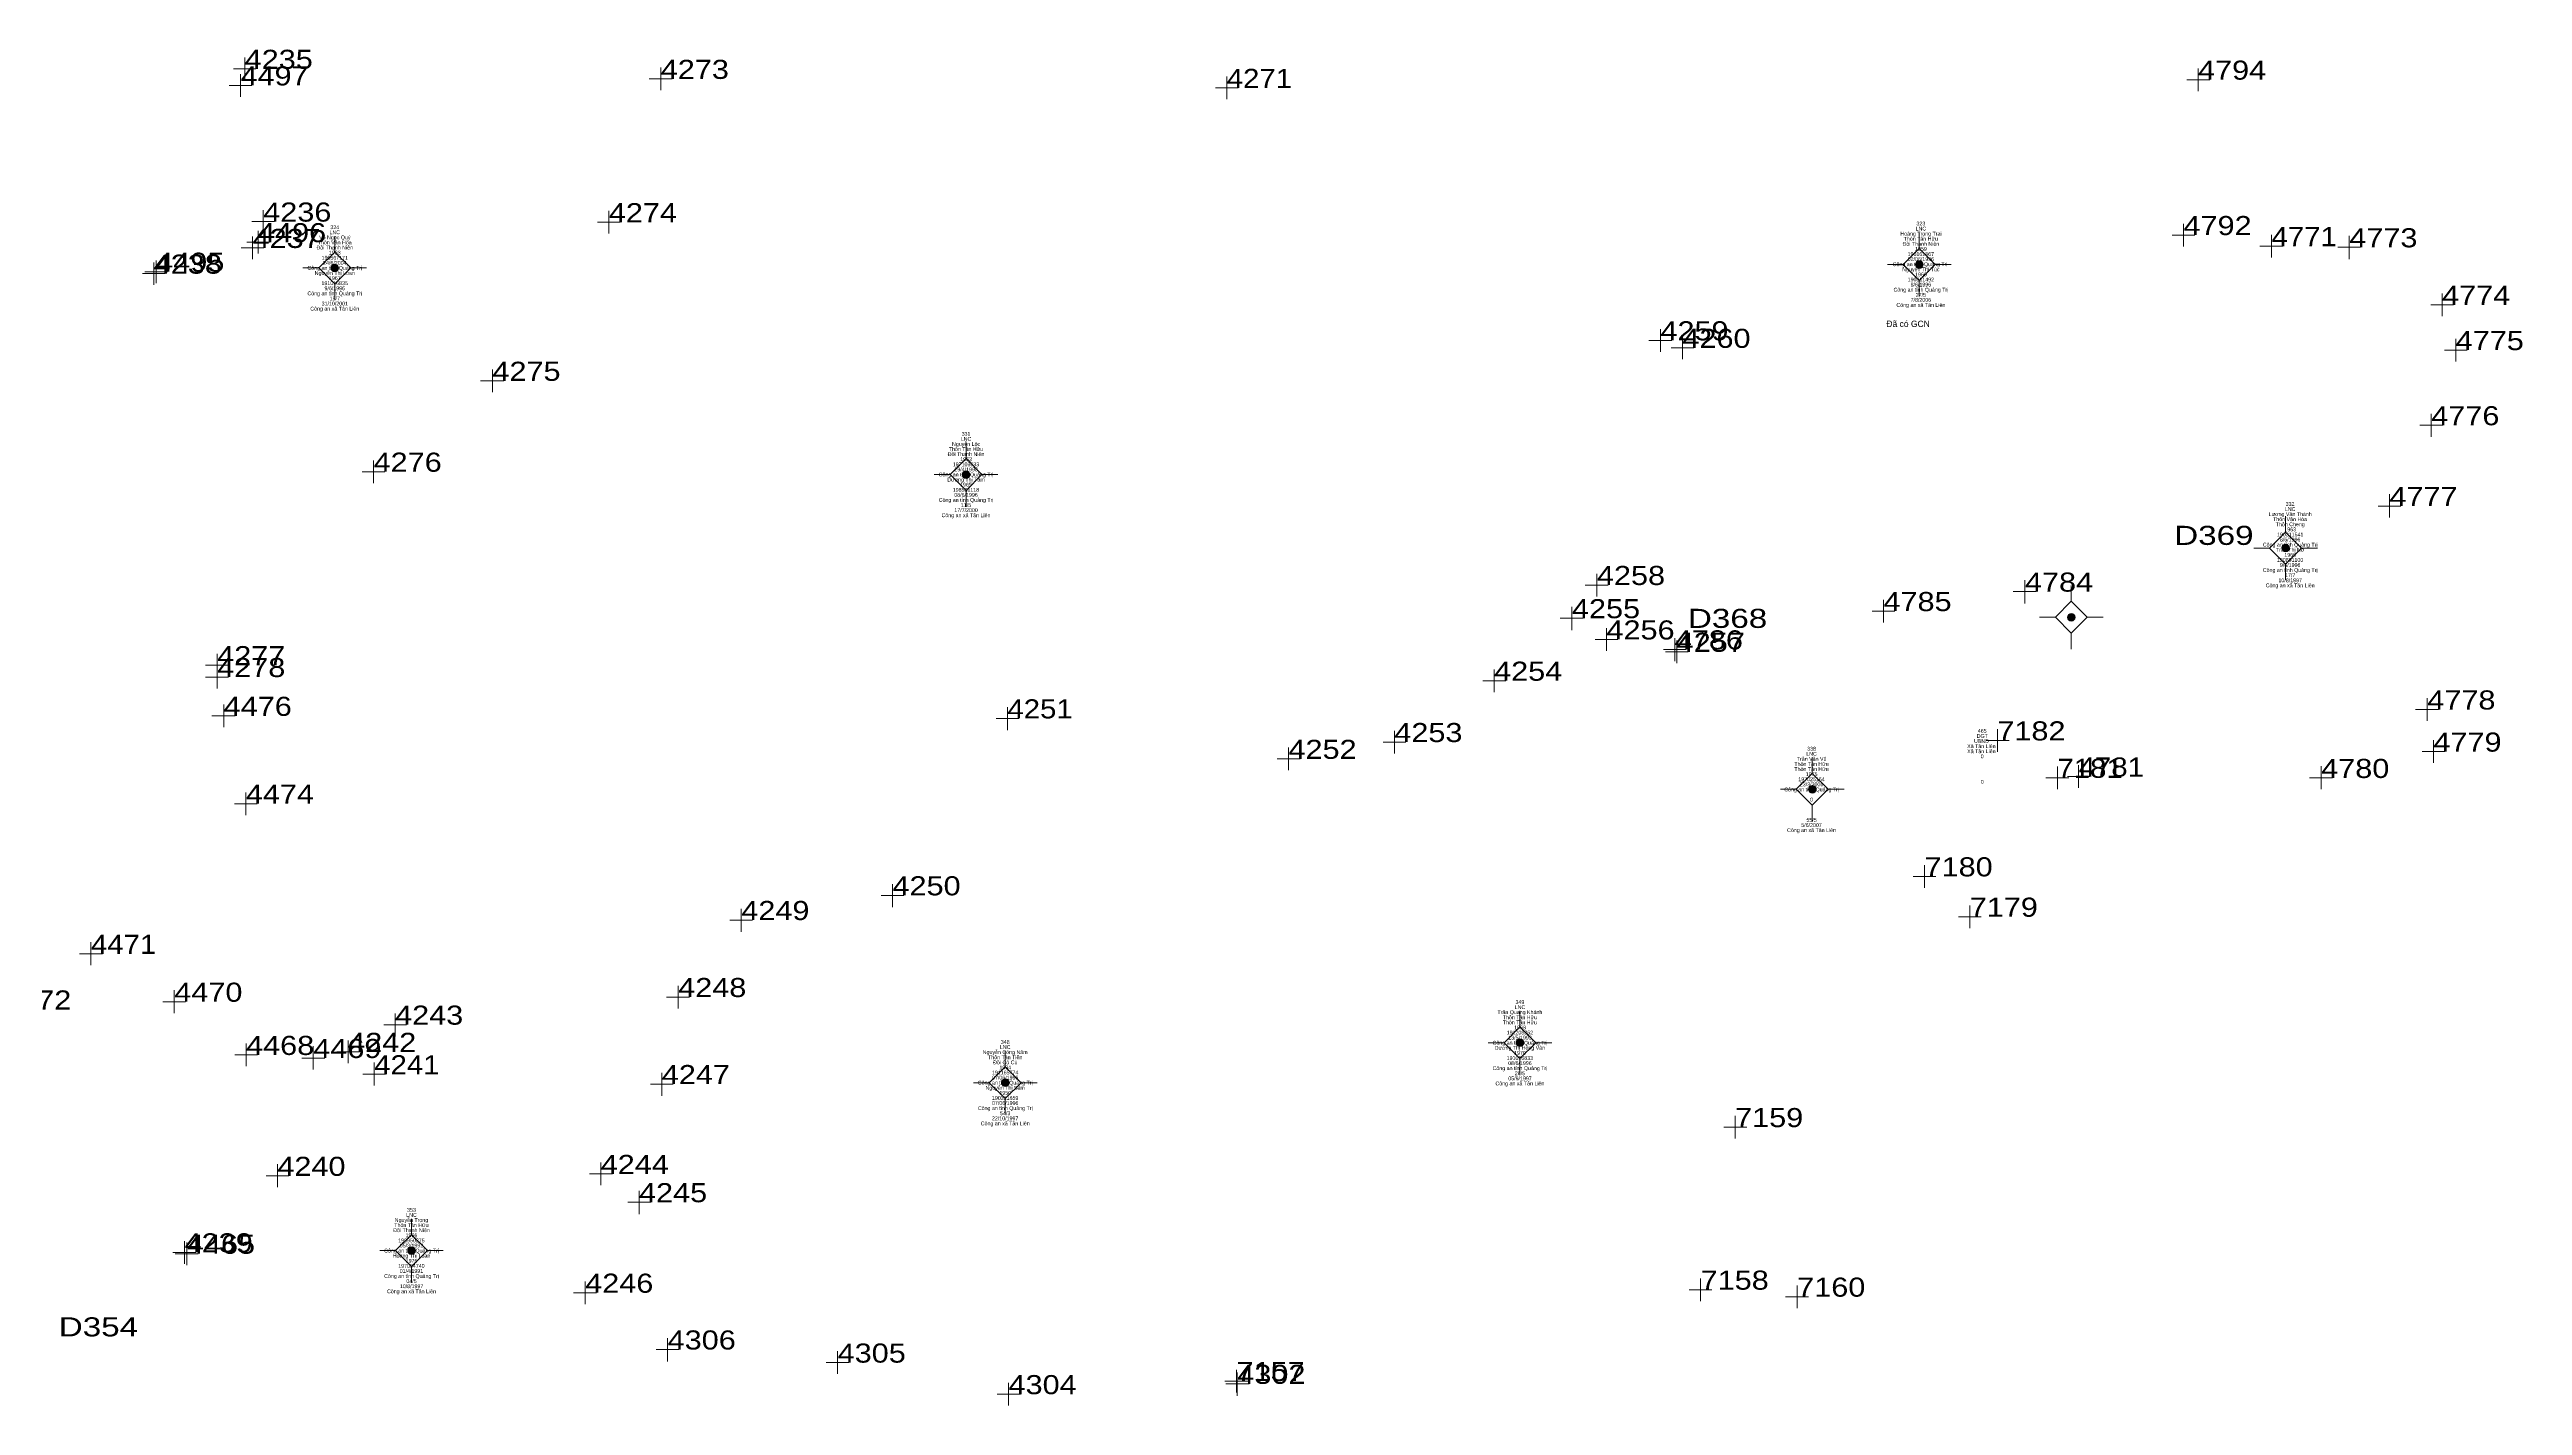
# Model space of a CAD drawing. Header units: metres. Extents: x 548949 to 550221, y 1836732 to 1838051.
# Drawn here: x 549410.8 to 549605.2, y 1837287 to 1837393.5 of the extents above; entities that cross this region are included whole.
import ezdxf
from ezdxf.enums import TextEntityAlignment as Align

# ---------------------------------------------------------------- set-up
doc = ezdxf.new("R2010")
doc.units = ezdxf.units.M
doc.header["$LTSCALE"] = 0.12
doc.layers.add('11', color=7, linetype='Continuous', lineweight=13)
doc.layers.add('4', color=7, linetype='Continuous', lineweight=13)
for name, color, linetype in [('15', 7, 'Continuous'), ('16', 7, 'Continuous'), ('5', 7, 'Continuous')]:
    doc.layers.add(name, color=color, linetype=linetype)

msp = doc.modelspace()

# ---------------------------------------------------------------- hatches: boundary and pattern name
at = {"layer": '11'}
for points in [[(549433.5195, 1837376.36, 1), (549432.9195, 1837376.36, 1)], [(549558.0395, 1837376.63, 1), (549557.4395, 1837376.63, 1)], [(549483.1295, 1837360.13, 1), (549482.5295, 1837360.13, 1)], [(549586.8295, 1837354.35, 1), (549586.2295, 1837354.35, 1)], [(549569.9895, 1837348.92, 1), (549569.3895, 1837348.92, 1)], [(549549.6295, 1837335.4, 1), (549549.0295, 1837335.4, 1)], [(549526.6595, 1837315.49, 1), (549526.0595, 1837315.49, 1)], [(549486.2095, 1837312.35, 1), (549485.6095, 1837312.35, 1)], [(549439.5495, 1837299.16, 1), (549438.9495, 1837299.16, 1)]]:
    msp.add_hatch(color=256, dxfattribs=at).paths.add_polyline_path(points)

# ---------------------------------------------------------------- linework, layer by layer
for p, q in [((549433.22, 1837378.86), (549433.22, 1837377.61)), ((549557.74, 1837379.13), (549557.74, 1837377.88)), ((549431.97, 1837376.36), (549430.72, 1837376.36)), ((549435.72, 1837376.36), (549434.47, 1837376.36)), ((549556.49, 1837376.63), (549555.24, 1837376.63)), ((549560.24, 1837376.63), (549558.99, 1837376.63)), ((549433.22, 1837375.11), (549433.22, 1837373.86)), ((549557.74, 1837375.38), (549557.74, 1837374.13)), ((549482.83, 1837362.63), (549482.83, 1837361.38)), ((549481.58, 1837360.13), (549480.33, 1837360.13)), ((549482.83, 1837358.88), (549482.83, 1837357.63)), ((549485.33, 1837360.13), (549484.08, 1837360.13)), ((549586.53, 1837356.85), (549586.53, 1837355.6)), ((549585.28, 1837354.35), (549584.03, 1837354.35)), ((549586.53, 1837353.1), (549586.53, 1837351.85)), ((549589.03, 1837354.35), (549587.78, 1837354.35)), ((549569.69, 1837351.42), (549569.69, 1837350.17)), ((549568.44, 1837348.92), (549567.19, 1837348.92)), ((549569.69, 1837347.67), (549569.69, 1837346.42)), ((549572.19, 1837348.92), (549570.94, 1837348.92)), ((549549.33, 1837337.9), (549549.33, 1837336.65)), ((549548.08, 1837335.4), (549546.83, 1837335.4)), ((549551.83, 1837335.4), (549550.58, 1837335.4)), ((549549.33, 1837334.15), (549549.33, 1837332.9)), ((549526.36, 1837317.99), (549526.36, 1837316.74)), ((549485.91, 1837314.85), (549485.91, 1837313.6)), ((549525.11, 1837315.49), (549523.86, 1837315.49)), ((549526.36, 1837314.24), (549526.36, 1837312.99)), ((549528.86, 1837315.49), (549527.61, 1837315.49)), ((549484.66, 1837312.35), (549483.41, 1837312.35)), ((549488.41, 1837312.35), (549487.16, 1837312.35)), ((549485.91, 1837311.1), (549485.91, 1837309.85)), ((549439.25, 1837301.66), (549439.25, 1837300.41)), ((549438, 1837299.16), (549436.75, 1837299.16)), ((549441.75, 1837299.16), (549440.5, 1837299.16)), ((549439.25, 1837297.91), (549439.25, 1837296.66))]:
    msp.add_line(p, q, dxfattribs=at)
for points in [[(549433.22, 1837377.61), (549431.97, 1837376.36), (549433.22, 1837375.11), (549434.47, 1837376.36)], [(549557.74, 1837377.88), (549556.49, 1837376.63), (549557.74, 1837375.38), (549558.99, 1837376.63)], [(549482.83, 1837361.38), (549481.58, 1837360.13), (549482.83, 1837358.88), (549484.08, 1837360.13)], [(549586.53, 1837355.6), (549585.28, 1837354.35), (549586.53, 1837353.1), (549587.78, 1837354.35)], [(549569.69, 1837350.17), (549568.44, 1837348.92), (549569.69, 1837347.67), (549570.94, 1837348.92)], [(549549.33, 1837336.65), (549548.08, 1837335.4), (549549.33, 1837334.15), (549550.58, 1837335.4)], [(549526.36, 1837316.74), (549525.11, 1837315.49), (549526.36, 1837314.24), (549527.61, 1837315.49)], [(549485.91, 1837313.6), (549484.66, 1837312.35), (549485.91, 1837311.1), (549487.16, 1837312.35)], [(549439.25, 1837300.41), (549438, 1837299.16), (549439.25, 1837297.91), (549440.5, 1837299.16)]]:
    msp.add_lwpolyline(points, close=True, dxfattribs=at)
for centre in [(549433.2195, 1837376.36), (549557.7395, 1837376.63), (549482.8295, 1837360.13), (549586.5295, 1837354.35), (549569.6895, 1837348.92), (549549.3295, 1837335.4), (549526.3595, 1837315.49), (549485.9095, 1837312.35), (549439.2495, 1837299.16)]:
    msp.add_circle(centre, 0.3, dxfattribs=at)
at = {"layer": '4'}
for p, q in [((549427.03, 1837392), (549425.25, 1837392)), ((549426.14, 1837391.08), (549426.14, 1837392.89)), ((549458.84, 1837390.32), (549458.84, 1837392.1)), ((549579.65, 1837390.26), (549579.65, 1837392.04)), ((549426.7, 1837390.7), (549424.92, 1837390.7)), ((549425.81, 1837389.81), (549425.81, 1837391.59)), ((549459.73, 1837391.21), (549457.92, 1837391.21)), ((549504.21, 1837390.5), (549502.43, 1837390.5)), ((549503.32, 1837389.61), (549503.32, 1837391.39)), ((549580.58, 1837391.15), (549578.76, 1837391.15)), ((549427.6, 1837379.08), (549427.6, 1837380.89)), ((549454.76, 1837379.06), (549454.76, 1837380.84)), ((549428.08, 1837378.38), (549426.3, 1837378.38)), ((549428.49, 1837380), (549426.71, 1837380)), ((549426.76, 1837377.04), (549426.76, 1837378.82)), ((549427.19, 1837377.49), (549427.19, 1837379.27)), ((549455.65, 1837379.95), (549453.86, 1837379.95)), ((549579.4, 1837378.94), (549577.61, 1837378.94)), ((549578.51, 1837378.05), (549578.51, 1837379.83)), ((549585.43, 1837377.18), (549585.43, 1837378.96)), ((549591.54, 1837377.06), (549591.54, 1837378.87)), ((549418.99, 1837375.02), (549418.99, 1837376.8)), ((549419.19, 1837375.17), (549419.19, 1837376.95)), ((549427.65, 1837377.93), (549425.87, 1837377.93)), ((549586.32, 1837378.07), (549584.5, 1837378.07)), ((549592.43, 1837377.98), (549590.65, 1837377.98)), ((549419.89, 1837375.91), (549418.1, 1837375.91)), ((549420.08, 1837376.06), (549418.3, 1837376.06)), ((549598.83, 1837372.57), (549598.83, 1837374.36)), ((549599.72, 1837373.46), (549597.94, 1837373.46)), ((549538.29, 1837370.67), (549536.48, 1837370.67)), ((549537.4, 1837369.78), (549537.4, 1837371.56)), ((549539.13, 1837369.19), (549539.13, 1837370.97)), ((549599.9, 1837369.01), (549599.9, 1837370.79)), ((549540.02, 1837370.08), (549538.24, 1837370.08)), ((549600.79, 1837369.9), (549599.01, 1837369.9)), ((549446.5, 1837367.49), (549444.68, 1837367.49)), ((549445.61, 1837366.6), (549445.61, 1837368.38)), ((549597.98, 1837363.08), (549597.98, 1837364.89)), ((549598.9, 1837364), (549597.09, 1837364)), ((549436.27, 1837359.46), (549436.27, 1837361.24)), ((549437.16, 1837360.35), (549435.38, 1837360.35)), ((549595.58, 1837357.65), (549593.8, 1837357.65)), ((549594.69, 1837356.76), (549594.69, 1837358.58)), ((549533.3, 1837351.45), (549531.48, 1837351.45)), ((549532.41, 1837350.56), (549532.41, 1837352.34)), ((549566.05, 1837350), (549566.05, 1837351.82)), ((549530.45, 1837347.91), (549530.45, 1837349.73)), ((549555.82, 1837349.4), (549554.04, 1837349.4)), ((549554.93, 1837348.51), (549554.93, 1837350.29)), ((549566.94, 1837350.93), (549565.12, 1837350.93)), ((549531.34, 1837348.84), (549529.52, 1837348.84)), ((549534.05, 1837347.17), (549532.27, 1837347.17)), ((549533.16, 1837346.28), (549533.16, 1837348.06)), ((549538.53, 1837345.46), (549538.53, 1837347.28)), ((549538.68, 1837345.31), (549538.68, 1837347.09)), ((549424.87, 1837345.15), (549423.06, 1837345.15)), ((549423.98, 1837344.22), (549423.98, 1837346.04)), ((549423.98, 1837343.33), (549423.98, 1837345.14)), ((549539.42, 1837346.39), (549537.64, 1837346.39)), ((549539.57, 1837346.2), (549537.79, 1837346.2)), ((549424.87, 1837344.22), (549423.06, 1837344.22)), ((549525.26, 1837343.93), (549523.44, 1837343.93)), ((549524.33, 1837343.04), (549524.33, 1837344.82)), ((549424.49, 1837340.28), (549424.49, 1837342.06)), ((549486.08, 1837340.04), (549486.08, 1837341.86)), ((549598.56, 1837341.67), (549596.74, 1837341.67)), ((549597.67, 1837340.78), (549597.67, 1837342.56)), ((549425.38, 1837341.17), (549423.56, 1837341.17)), ((549486.97, 1837340.97), (549485.19, 1837340.97)), ((549516.49, 1837338.22), (549516.49, 1837340)), ((549563.88, 1837338.35), (549563.88, 1837340.13)), ((549509.1, 1837337.79), (549507.28, 1837337.79)), ((549508.17, 1837336.9), (549508.17, 1837338.68)), ((549517.39, 1837339.11), (549515.6, 1837339.11)), ((549564.8, 1837339.24), (549562.99, 1837339.24)), ((549599.04, 1837338.36), (549597.26, 1837338.36)), ((549598.15, 1837337.47), (549598.15, 1837339.25)), ((549569.49, 1837336.3), (549567.68, 1837336.3)), ((549568.6, 1837335.41), (549568.6, 1837337.19)), ((549571.16, 1837336.4), (549569.38, 1837336.4)), ((549570.27, 1837335.51), (549570.27, 1837337.29)), ((549590.22, 1837336.29), (549588.4, 1837336.29)), ((549589.33, 1837335.4), (549589.33, 1837337.22)), ((549427.12, 1837334.27), (549425.34, 1837334.27)), ((549426.23, 1837333.38), (549426.23, 1837335.16)), ((549477.05, 1837326.14), (549477.05, 1837327.96)), ((549559.05, 1837328.56), (549557.27, 1837328.56)), ((549558.16, 1837327.67), (549558.16, 1837329.45)), ((549465.17, 1837324.2), (549465.17, 1837326.02)), ((549477.94, 1837327.07), (549476.16, 1837327.07)), ((549561.71, 1837324.5), (549561.71, 1837326.28)), ((549466.06, 1837325.13), (549464.28, 1837325.13)), ((549562.6, 1837325.39), (549560.82, 1837325.39)), ((549414.98, 1837322.47), (549413.17, 1837322.47)), ((549414.06, 1837321.58), (549414.06, 1837323.4)), ((549460.21, 1837318.19), (549460.21, 1837319.97)), ((549421.5, 1837318.71), (549419.72, 1837318.71)), ((549420.61, 1837317.82), (549420.61, 1837319.61)), ((549461.1, 1837319.08), (549459.28, 1837319.08)), ((549438.85, 1837316.91), (549437.07, 1837316.91)), ((549437.96, 1837315.98), (549437.96, 1837317.8)), ((549427.14, 1837314.53), (549425.36, 1837314.53)), ((549426.25, 1837313.64), (549426.25, 1837315.42)), ((549432.43, 1837314.29), (549430.64, 1837314.29)), ((549431.53, 1837313.4), (549431.53, 1837315.22)), ((549435.16, 1837314.77), (549433.38, 1837314.77)), ((549434.27, 1837313.88), (549434.27, 1837315.66)), ((549437.21, 1837313.01), (549435.43, 1837313.01)), ((549436.32, 1837312.12), (549436.32, 1837313.94)), ((549459.81, 1837312.24), (549458.03, 1837312.24)), ((549458.92, 1837311.32), (549458.92, 1837313.13)), ((549544.2, 1837308.86), (549542.38, 1837308.86)), ((549543.27, 1837307.97), (549543.27, 1837309.75)), ((549429.6, 1837305.03), (549427.82, 1837305.03)), ((549428.71, 1837304.14), (549428.71, 1837305.96)), ((549455.04, 1837305.18), (549453.23, 1837305.18)), ((549454.12, 1837304.29), (549454.12, 1837306.07)), ((549458.06, 1837302.96), (549456.24, 1837302.96)), ((549457.13, 1837302.03), (549457.13, 1837303.85)), ((549422.31, 1837299.02), (549420.5, 1837299.02)), ((549422.49, 1837298.91), (549420.68, 1837298.91)), ((549421.42, 1837298.13), (549421.42, 1837299.91)), ((549421.6, 1837298.02), (549421.6, 1837299.8)), ((549452.9, 1837294.96), (549452.9, 1837296.74)), ((549540.56, 1837295.2), (549540.56, 1837296.98)), ((549453.79, 1837295.85), (549451.98, 1837295.85)), ((549541.45, 1837296.09), (549539.67, 1837296.09)), ((549549.04, 1837295.54), (549547.22, 1837295.54)), ((549548.15, 1837294.65), (549548.15, 1837296.43)), ((549460.27, 1837291.39), (549458.49, 1837291.39)), ((549459.38, 1837290.46), (549459.38, 1837292.28)), ((549472.74, 1837289.47), (549472.74, 1837291.25)), ((549473.63, 1837290.36), (549471.85, 1837290.36)), ((549486.17, 1837286.99), (549486.17, 1837288.77)), ((549504.98, 1837288.91), (549503.16, 1837288.91)), ((549504.09, 1837288.02), (549504.09, 1837289.8)), ((549504.15, 1837287.76), (549504.15, 1837289.58)), ((549487.1, 1837287.88), (549485.28, 1837287.88)), ((549505.08, 1837288.69), (549503.26, 1837288.69))]:
    msp.add_line(p, q, dxfattribs=at)

# ---------------------------------------------------------------- texts
at = {"layer": '15'}
for s, p in [('Thôn Vân Hòa', (549433.215, 1837378.21)), ('Võ Ngọc Quý', (549433.225, 1837378.61)), ('Hoàng Trọng Trai', (549557.875, 1837378.9)), ('Đồi Thanh Niên', (549557.87, 1837378.1)), ('Thôn Tân Hữu', (549557.865, 1837378.5)), ('Công an tỉnh Quảng Trị', (549433.225, 1837376.21)), ('Đồi Thanh Niên', (549433.22, 1837377.81)), ('24/6/2004', (549433.225, 1837376.61)), ('Công an tỉnh Quảng Trị ', (549557.865, 1837376.5)), ('Nguyễn Thị Túc', (549557.87, 1837376.1)), ('190161867', (549557.865, 1837377.3)), ('Công an tỉnh Quảng Trị', (549433.225, 1837374.21)), ('Nguyễn Thị Loan', (549433.22, 1837375.81)), ('191016835', (549433.215, 1837375.01)), ('Công an tỉnh Quảng Trị', (549557.875, 1837374.5)), ('Công an xã Tân Liên', (549433.22, 1837373.01)), ('Công an xã Tân Liên', (549557.87, 1837373.3)), ('Nguyễn Lộc', (549482.835, 1837362.38)), ('Đồi Thanh Niên', (549482.83, 1837361.58)), ('Thôn Tân Hữu', (549482.825, 1837361.98)), ('197103633', (549482.825, 1837360.78)), ('29/4/1998', (549482.835, 1837360.38)), ('Công an tỉnh Quảng Trị', (549482.835, 1837359.98)), ('Dương Thị Tâm', (549482.83, 1837359.58)), ('198531118', (549482.825, 1837358.78)), ('Công an tỉnh Quảng Trị', (549482.835, 1837357.98)), ('Công an xã Tân Liên', (549482.83, 1837356.78)), ('17/7/2000', (549482.835, 1837357.18)), ('Lương Văn Thành', (549586.895, 1837356.87)), ('Thôn Vân Hòa', (549586.885, 1837356.47)), ('Thôn Cheng', (549586.895, 1837356.07)), ('Công an tỉnh Quảng Trị', (549586.895, 1837354.47)), ('Trần Thị Nỡ', (549586.89, 1837354.07)), ('190891100', (549586.885, 1837353.27)), ('Công an tỉnh Quảng Trị', (549586.895, 1837352.47)), ('Công an xã Tân Liên', (549586.89, 1837351.27)), ('10/8/1997', (549586.895, 1837351.67)), ('DGT', (549562.695, 1837339.44)), ('Thôn Tân Hữu', (549549.275, 1837337.24)), ('Trần Văn Vũ', (549549.285, 1837337.64)), ('Xã Tân Liên ', (549562.685, 1837338.64)), ('Xã Tân Liên ', (549562.685, 1837338.24)), ('Công an tỉnh Quảng Trị', (549549.285, 1837335.24)), ('Thôn Tân Hữu', (549549.275, 1837336.84)), ('197025164', (549549.275, 1837336.04)), ('Công an xã Tân Liên', (549549.28, 1837332.04)), ('5/6/2007', (549549.275, 1837332.44)), ('Trần Quang Khánh', (549526.355, 1837317.74)), ('Thôn Tân Hữu', (549526.355, 1837317.34)), ('Thôn Tân Hữu', (549526.355, 1837316.94)), ('13/5/1993', (549526.365, 1837315.74)), ('Nguyễn Công Năm', (549485.905, 1837314.6)), ('Thôn Tân Tiến', (549485.91, 1837314.2)), ('Đồi Cỏ Cú', (549485.915, 1837313.8)), ('Công an tỉnh Quảng Trị', (549526.365, 1837315.34)), ('Dương Thị Hồng Vân', (549526.36, 1837314.94)), ('191016833', (549526.355, 1837314.14)), ('Công an tỉnh Quảng Trị', (549485.915, 1837312.2)), ('Nguyễn Thị Sâm', (549485.91, 1837311.8)), ('191165774', (549485.905, 1837313)), ('Công an tỉnh Quảng Trị', (549526.365, 1837313.34)), ('Công an xã Tân Liên', (549526.36, 1837312.14)), ('05/6/1997', (549526.365, 1837312.54)), ('Công an tỉnh Quảng Trị', (549485.915, 1837310.2)), ('190311659', (549485.905, 1837311)), ('Công an xã Tân Liên', (549485.91, 1837309)), ('22/10/1997', (549485.905, 1837309.4)), ('Đồi Thanh Niên', (549439.25, 1837300.61)), ('Thôn Tân Hữu', (549439.245, 1837301.01)), ('Nguyễn Trọng', (549439.25, 1837301.41)), ('Công an tỉnh Quảng Trị', (549439.255, 1837299.01)), ('Hoàng Thị Loan', (549439.255, 1837298.61)), ('190950275', (549439.245, 1837299.81)), ('Công an tỉnh Quảng Trị', (549439.255, 1837297.01)), ('197004740', (549439.245, 1837297.81)), ('10/8/1997', (549439.255, 1837296.21)), ('Công an xã Tân Liên', (549439.25, 1837295.81))]:
    msp.add_text(s, height=0.3, dxfattribs=at).set_placement(p, align=Align.CENTER)
for s, width, p in [('LNC', 0.95, (549433.22, 1837379.01)), ('324', 0.95, (549433.22, 1837379.41)), ('LNC', 0.95, (549557.87, 1837379.3)), ('323', 0.95, (549557.87, 1837379.7)), ('190567171', 0.95, (549433.225, 1837377.01)), ('1963', 0.95, (549433.225, 1837377.41)), ('02/06/1996', 0.95, (549557.87, 1837376.9)), ('1959', 0.95, (549557.875, 1837377.7)), ('9/6/1996', 0.95, (549433.22, 1837374.61)), ('1967', 0.95, (549433.225, 1837375.41)), ('190311492', 0.95, (549557.87, 1837375.3)), ('8/6/1996', 0.95, (549557.87, 1837374.9)), ('1960', 0.95, (549557.875, 1837375.7)), ('27/5', 0.95, (549557.87, 1837374.1)), ('31/10/2001', 0.95, (549433.225, 1837373.41)), ('15/7', 0.95, (549433.22, 1837373.81)), ('7/8/2006', 0.95, (549557.87, 1837373.7)), ('LNC', 0.95, (549482.83, 1837362.78)), ('331', 0.85, (549482.83, 1837363.18)), ('1963', 0.95, (549482.835, 1837361.18)), ('1965', 0.95, (549482.835, 1837359.18)), ('08/6/1996', 0.95, (549482.83, 1837358.38)), ('11/5', 0.95, (549482.83, 1837357.58)), ('LNC', 0.95, (549586.89, 1837357.27)), ('332', 0.95, (549586.885, 1837357.67)), ('190311541', 0.95, (549586.895, 1837355.27)), ('8/6/1996', 0.95, (549586.89, 1837354.87)), ('1963', 0.95, (549586.895, 1837355.67)), ('9/6/1996', 0.95, (549586.89, 1837352.87)), ('1965', 0.95, (549586.895, 1837353.67)), ('17/7', 0.95, (549586.89, 1837352.07)), ('UBND ', 0.95, (549562.69, 1837339.04)), ('465', 0.95, (549562.69, 1837339.84)), ('LNC', 0.95, (549549.28, 1837338.04)), ('338', 0.95, (549549.28, 1837338.44)), ('0', 0.9, (549562.69, 1837337.84)), ('23/3/2006', 0.95, (549549.28, 1837335.64)), ('1975', 0.95, (549549.285, 1837336.44)), ('0', 0.9, (549562.69, 1837335.84)), ('0', 0.9, (549549.28, 1837334.44)), ('55/5', 0.95, (549549.28, 1837332.84)), ('LNC', 0.95, (549526.36, 1837318.14)), ('349', 0.95, (549526.36, 1837318.54)), ('191208862', 0.95, (549526.36, 1837316.14)), ('1968', 0.95, (549526.365, 1837316.54)), ('LNC', 0.95, (549485.91, 1837315)), ('348', 0.95, (549485.91, 1837315.4)), ('08/6/1996', 0.95, (549526.36, 1837313.74)), ('1970', 0.95, (549526.365, 1837314.54)), ('07/06/1996', 0.95, (549485.91, 1837312.6)), ('1934', 0.95, (549485.915, 1837313.4)), ('26/5', 0.95, (549526.36, 1837312.94)), ('07/06/1996', 0.95, (549485.91, 1837310.6)), ('1950', 0.95, (549485.915, 1837311.4)), ('54/3', 0.95, (549485.91, 1837309.8)), ('353', 0.95, (549439.25, 1837302.21)), ('1966', 0.95, (549439.25, 1837300.21)), ('LNC', 0.95, (549439.25, 1837301.81)), ('05/3/1992', 0.95, (549439.25, 1837299.41)), ('1975', 0.95, (549439.255, 1837298.21)), ('01/4/1991', 0.95, (549439.245, 1837297.41)), ('04/5', 0.95, (549439.25, 1837296.61))]:
    msp.add_text(s, height=0.3, dxfattribs=dict(at, width=width)).set_placement(p, align=Align.CENTER)
at = {"layer": '16'}
msp.add_text('Đã có GCN', height=0.5, dxfattribs=at).set_placement((549556.865, 1837371.72), align=Align.CENTER)
at = {"layer": '5'}
for s, width, p in [('4497', 1.2, (549425.81, 1837390.7)), ('4235', 1.2, (549426.14, 1837392)), ('4273', 1.2, (549458.84, 1837391.21)), ('4271', 1.15, (549503.32, 1837390.5)), ('4794', 1.2, (549579.65, 1837391.15)), ('4236', 1.2, (549427.6, 1837380)), ('4274', 1.2, (549454.76, 1837379.95)), ('4792', 1.2, (549578.51, 1837378.94)), ('4237', 1.2, (549426.76, 1837377.93)), ('4496', 1.2, (549427.19, 1837378.38)), ('4771', 1.15, (549585.43, 1837378.07)), ('4773', 1.2, (549591.54, 1837377.98)), ('4238', 1.2, (549418.99, 1837375.91)), ('4495', 1.2, (549419.19, 1837376.06)), ('4774', 1.2, (549598.83, 1837373.46)), ('4259', 1.2, (549537.4, 1837370.67)), ('4260', 1.2, (549539.13, 1837370.08)), ('4775', 1.2, (549599.9, 1837369.9)), ('4275', 1.2, (549445.61, 1837367.49)), ('4776', 1.2, (549597.98, 1837364)), ('4276', 1.2, (549436.27, 1837360.35)), ('4777', 1.2, (549594.69, 1837357.65)), ('D369 ', 1.3, (549577.78, 1837354.6)), ('4258', 1.2, (549532.41, 1837351.45)), ('4784', 1.2, (549566.05, 1837350.93)), ('4255', 1.2, (549530.45, 1837348.84)), ('D368 ', 1.3, (549539.56, 1837348.08)), ('4785', 1.2, (549554.93, 1837349.4)), ('4256', 1.2, (549533.16, 1837347.17)), ('4786', 1.2, (549538.53, 1837346.39)), ('4257', 1.2, (549538.68, 1837346.2)), ('4277', 1.2, (549423.98, 1837345.15)), ('4278', 1.2, (549423.98, 1837344.22)), ('4254', 1.2, (549524.33, 1837343.93)), ('4254', 1.2, (549524.33, 1837343.93)), ('4778', 1.2, (549597.67, 1837341.67)), ('4476', 1.2, (549424.49, 1837341.17)), ('4251', 1.15, (549486.08, 1837340.97)), ('4252', 1.2, (549508.17, 1837337.79)), ('4253', 1.2, (549516.49, 1837339.11)), ('7182', 1.2, (549563.88, 1837339.24)), ('4779', 1.2, (549598.15, 1837338.36)), ('7181', 1.15, (549568.6, 1837336.3)), ('4781', 1.15, (549570.27, 1837336.4)), ('4780', 1.2, (549589.33, 1837336.29)), ('4474', 1.2, (549426.23, 1837334.27)), ('7180', 1.2, (549558.16, 1837328.56)), ('4250', 1.2, (549477.05, 1837327.07)), ('4249', 1.2, (549465.17, 1837325.13)), ('7179', 1.2, (549561.71, 1837325.39)), ('4471', 1.15, (549414.06, 1837322.47)), ('4470', 1.2, (549420.61, 1837318.71)), ('4248', 1.2, (549460.21, 1837319.08)), ('4472', 1.2, (549407.16, 1837318.1)), ('4243', 1.2, (549437.96, 1837316.91)), ('4468', 1.2, (549426.25, 1837314.53)), ('4242', 1.2, (549434.27, 1837314.77)), ('4469', 1.2, (549431.53, 1837314.29)), ('4241', 1.15, (549436.32, 1837313.01)), ('4247', 1.2, (549458.92, 1837312.24)), ('7159', 1.2, (549543.27, 1837308.86)), ('4240', 1.2, (549428.71, 1837305.03)), ('4244', 1.2, (549454.12, 1837305.18)), ('4245', 1.2, (549457.13, 1837302.96)), ('4239', 1.2, (549421.42, 1837299.02)), ('4465', 1.2, (549421.6, 1837298.91)), ('4246', 1.2, (549452.9, 1837295.85)), ('7158', 1.2, (549540.56, 1837296.09)), ('7160', 1.2, (549548.15, 1837295.54)), ('D354 ', 1.3, (549411.53, 1837292.42)), ('4306', 1.2, (549459.38, 1837291.39)), ('4305', 1.2, (549472.74, 1837290.36)), ('4304', 1.2, (549486.17, 1837287.88)), ('4302', 1.2, (549504.15, 1837288.69)), ('7157', 1.2, (549504.09, 1837288.91))]:
    msp.add_text(s, height=1.5, dxfattribs=dict(at, width=width)).set_placement(p)

doc.saveas('drawing.dxf')
